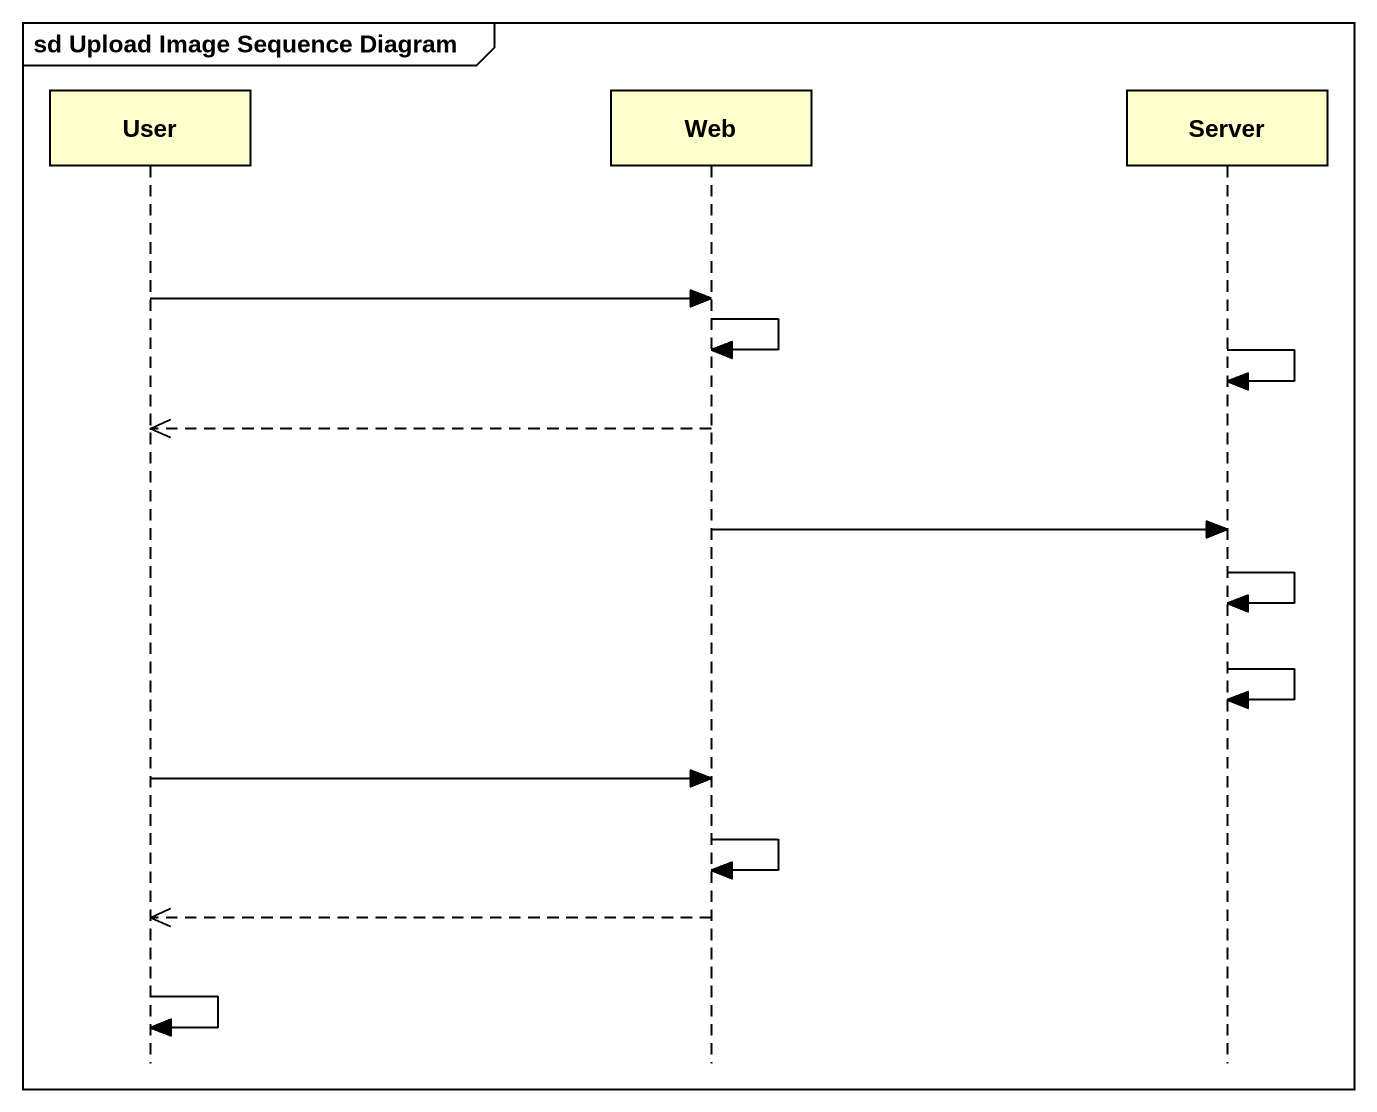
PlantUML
@startuml
mainframe sd Upload Image Sequence Diagram
hide footbox
participant User
participant Web
participant Server

User -> Web
Web -> Web
Server -> Server
Web -->> User
Web -> Server
Server -> Server
Server -> Server
User -> Web
Web -> Web
Web -->> User
User -> User
@enduml
